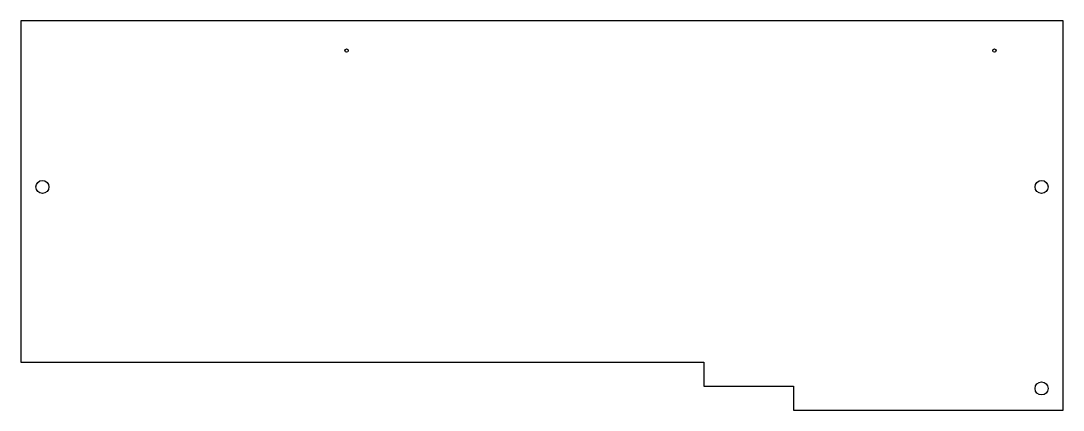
# Model space of a CAD drawing. Header units: millimetres. Extents: x 17 to 258, y -98 to -8.
import ezdxf

# ---------------------------------------------------------------- set-up
doc = ezdxf.new("R2010")
doc.units = ezdxf.units.MM
doc.layers.get('0').update_dxf_attribs({"linetype": 'CONTINUOUS'})

msp = doc.modelspace()

# ---------------------------------------------------------------- linework, layer by layer
msp.add_lwpolyline([(16.85, -87), (175, -87), (175, -92.55), (195.74, -92.55), (195.74, -98.1), (258.15, -98.1), (258.15, -8.1), (16.85, -8.1)], close=True)
for centre, radius in [((92.25, -14.98), 0.381), ((242.25, -14.98), 0.381), ((21.85, -46.5), 1.5), ((253.15, -46.5), 1.5), ((253.15, -93.1), 1.5)]:
    msp.add_circle(centre, radius)

doc.saveas('drawing.dxf')
